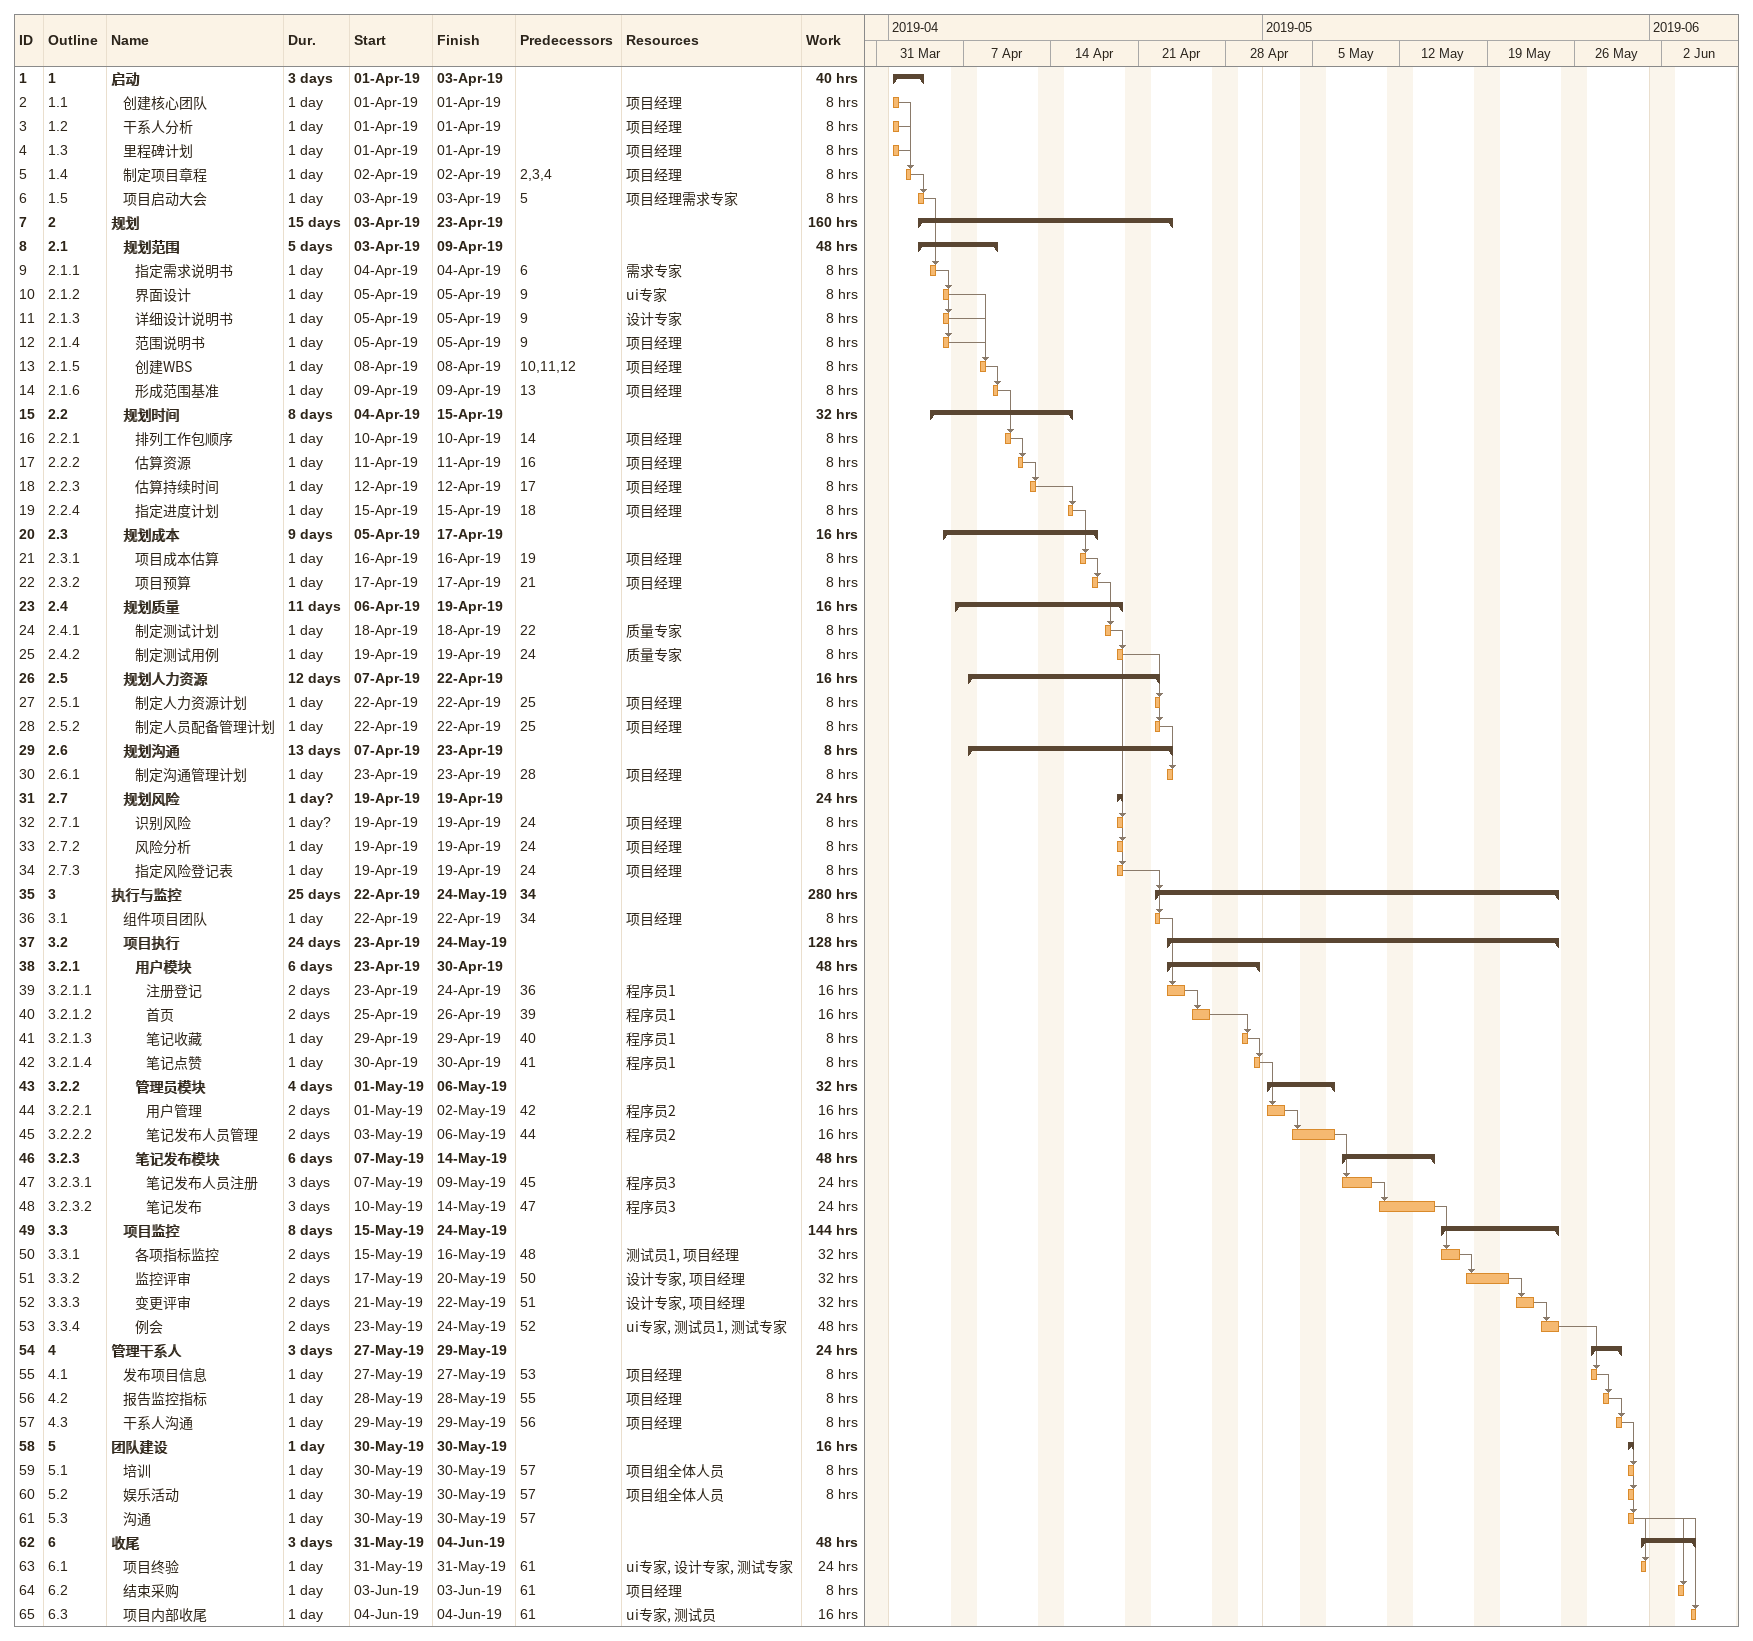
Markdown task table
| ID | WBS | Task | Duration | Start | Finish | Predecessors | Resources | Work (h) |
|---|---|---|---|---|---|---|---|---|
| 1 | 1 | **启动** | 3d | 2019-04-01 | 2019-04-03 |  |  | 40 |
| 2 | 1.1 | 创建核心团队 | 1d | 2019-04-01 | 2019-04-01 |  | 项目经理 | 8 |
| 3 | 1.2 | 干系人分析 | 1d | 2019-04-01 | 2019-04-01 |  | 项目经理 | 8 |
| 4 | 1.3 | 里程碑计划 | 1d | 2019-04-01 | 2019-04-01 |  | 项目经理 | 8 |
| 5 | 1.4 | 制定项目章程 | 1d | 2019-04-02 | 2019-04-02 | 2, 3, 4 | 项目经理 | 8 |
| 6 | 1.5 | 项目启动大会 | 1d | 2019-04-03 | 2019-04-03 | 5 | 项目经理需求专家 | 8 |
| 7 | 2 | **规划** | 15d | 2019-04-03 | 2019-04-23 |  |  | 160 |
| 8 | 2.1 | **规划范围** | 5d | 2019-04-03 | 2019-04-09 |  |  | 48 |
| 9 | 2.1.1 | 指定需求说明书 | 1d | 2019-04-04 | 2019-04-04 | 6 | 需求专家 | 8 |
| 10 | 2.1.2 | 界面设计 | 1d | 2019-04-05 | 2019-04-05 | 9 | ui专家 | 8 |
| 11 | 2.1.3 | 详细设计说明书 | 1d | 2019-04-05 | 2019-04-05 | 9 | 设计专家 | 8 |
| 12 | 2.1.4 | 范围说明书 | 1d | 2019-04-05 | 2019-04-05 | 9 | 项目经理 | 8 |
| 13 | 2.1.5 | 创建WBS | 1d | 2019-04-08 | 2019-04-08 | 10, 11, 12 | 项目经理 | 8 |
| 14 | 2.1.6 | 形成范围基准 | 1d | 2019-04-09 | 2019-04-09 | 13 | 项目经理 | 8 |
| 15 | 2.2 | **规划时间** | 8d | 2019-04-04 | 2019-04-15 |  |  | 32 |
| 16 | 2.2.1 | 排列工作包顺序 | 1d | 2019-04-10 | 2019-04-10 | 14 | 项目经理 | 8 |
| 17 | 2.2.2 | 估算资源 | 1d | 2019-04-11 | 2019-04-11 | 16 | 项目经理 | 8 |
| 18 | 2.2.3 | 估算持续时间 | 1d | 2019-04-12 | 2019-04-12 | 17 | 项目经理 | 8 |
| 19 | 2.2.4 | 指定进度计划 | 1d | 2019-04-15 | 2019-04-15 | 18 | 项目经理 | 8 |
| 20 | 2.3 | **规划成本** | 9d | 2019-04-05 | 2019-04-17 |  |  | 16 |
| 21 | 2.3.1 | 项目成本估算 | 1d | 2019-04-16 | 2019-04-16 | 19 | 项目经理 | 8 |
| 22 | 2.3.2 | 项目预算 | 1d | 2019-04-17 | 2019-04-17 | 21 | 项目经理 | 8 |
| 23 | 2.4 | **规划质量** | 11d | 2019-04-06 | 2019-04-19 |  |  | 16 |
| 24 | 2.4.1 | 制定测试计划 | 1d | 2019-04-18 | 2019-04-18 | 22 | 质量专家 | 8 |
| 25 | 2.4.2 | 制定测试用例 | 1d | 2019-04-19 | 2019-04-19 | 24 | 质量专家 | 8 |
| 26 | 2.5 | **规划人力资源** | 12d | 2019-04-07 | 2019-04-22 |  |  | 16 |
| 27 | 2.5.1 | 制定人力资源计划 | 1d | 2019-04-22 | 2019-04-22 | 25 | 项目经理 | 8 |
| 28 | 2.5.2 | 制定人员配备管理计划 | 1d | 2019-04-22 | 2019-04-22 | 25 | 项目经理 | 8 |
| 29 | 2.6 | **规划沟通** | 13d | 2019-04-07 | 2019-04-23 |  |  | 8 |
| 30 | 2.6.1 | 制定沟通管理计划 | 1d | 2019-04-23 | 2019-04-23 | 28 | 项目经理 | 8 |
| 31 | 2.7 | **规划风险** | 1d? | 2019-04-19 | 2019-04-19 |  |  | 24 |
| 32 | 2.7.1 | 识别风险 | 1d? | 2019-04-19 | 2019-04-19 | 24 | 项目经理 | 8 |
| 33 | 2.7.2 | 风险分析 | 1d | 2019-04-19 | 2019-04-19 | 24 | 项目经理 | 8 |
| 34 | 2.7.3 | 指定风险登记表 | 1d | 2019-04-19 | 2019-04-19 | 24 | 项目经理 | 8 |
| 35 | 3 | **执行与监控** | 25d | 2019-04-22 | 2019-05-24 | 34 |  | 280 |
| 36 | 3.1 | 组件项目团队 | 1d | 2019-04-22 | 2019-04-22 | 34 | 项目经理 | 8 |
| 37 | 3.2 | **项目执行** | 24d | 2019-04-23 | 2019-05-24 |  |  | 128 |
| 38 | 3.2.1 | **用户模块** | 6d | 2019-04-23 | 2019-04-30 |  |  | 48 |
| 39 | 3.2.1.1 | 注册登记 | 2d | 2019-04-23 | 2019-04-24 | 36 | 程序员1 | 16 |
| 40 | 3.2.1.2 | 首页 | 2d | 2019-04-25 | 2019-04-26 | 39 | 程序员1 | 16 |
| 41 | 3.2.1.3 | 笔记收藏 | 1d | 2019-04-29 | 2019-04-29 | 40 | 程序员1 | 8 |
| 42 | 3.2.1.4 | 笔记点赞 | 1d | 2019-04-30 | 2019-04-30 | 41 | 程序员1 | 8 |
| 43 | 3.2.2 | **管理员模块** | 4d | 2019-05-01 | 2019-05-06 |  |  | 32 |
| 44 | 3.2.2.1 | 用户管理 | 2d | 2019-05-01 | 2019-05-02 | 42 | 程序员2 | 16 |
| 45 | 3.2.2.2 | 笔记发布人员管理 | 2d | 2019-05-03 | 2019-05-06 | 44 | 程序员2 | 16 |
| 46 | 3.2.3 | **笔记发布模块** | 6d | 2019-05-07 | 2019-05-14 |  |  | 48 |
| 47 | 3.2.3.1 | 笔记发布人员注册 | 3d | 2019-05-07 | 2019-05-09 | 45 | 程序员3 | 24 |
| 48 | 3.2.3.2 | 笔记发布 | 3d | 2019-05-10 | 2019-05-14 | 47 | 程序员3 | 24 |
| 49 | 3.3 | **项目监控** | 8d | 2019-05-15 | 2019-05-24 |  |  | 144 |
| 50 | 3.3.1 | 各项指标监控 | 2d | 2019-05-15 | 2019-05-16 | 48 | 测试员1, 项目经理 | 32 |
| 51 | 3.3.2 | 监控评审 | 2d | 2019-05-17 | 2019-05-20 | 50 | 设计专家, 项目经理 | 32 |
| 52 | 3.3.3 | 变更评审 | 2d | 2019-05-21 | 2019-05-22 | 51 | 设计专家, 项目经理 | 32 |
| 53 | 3.3.4 | 例会 | 2d | 2019-05-23 | 2019-05-24 | 52 | ui专家, 测试员1, 测试专家 | 48 |
| 54 | 4 | **管理干系人** | 3d | 2019-05-27 | 2019-05-29 |  |  | 24 |
| 55 | 4.1 | 发布项目信息 | 1d | 2019-05-27 | 2019-05-27 | 53 | 项目经理 | 8 |
| 56 | 4.2 | 报告监控指标 | 1d | 2019-05-28 | 2019-05-28 | 55 | 项目经理 | 8 |
| 57 | 4.3 | 干系人沟通 | 1d | 2019-05-29 | 2019-05-29 | 56 | 项目经理 | 8 |
| 58 | 5 | **团队建设** | 1d | 2019-05-30 | 2019-05-30 |  |  | 16 |
| 59 | 5.1 | 培训 | 1d | 2019-05-30 | 2019-05-30 | 57 | 项目组全体人员 | 8 |
| 60 | 5.2 | 娱乐活动 | 1d | 2019-05-30 | 2019-05-30 | 57 | 项目组全体人员 | 8 |
| 61 | 5.3 | 沟通 | 1d | 2019-05-30 | 2019-05-30 | 57 |  |  |
| 62 | 6 | **收尾** | 3d | 2019-05-31 | 2019-06-04 |  |  | 48 |
| 63 | 6.1 | 项目终验 | 1d | 2019-05-31 | 2019-05-31 | 61 | ui专家, 设计专家, 测试专家 | 24 |
| 64 | 6.2 | 结束采购 | 1d | 2019-06-03 | 2019-06-03 | 61 | 项目经理 | 8 |
| 65 | 6.3 | 项目内部收尾 | 1d | 2019-06-04 | 2019-06-04 | 61 | ui专家, 测试员 | 16 |
